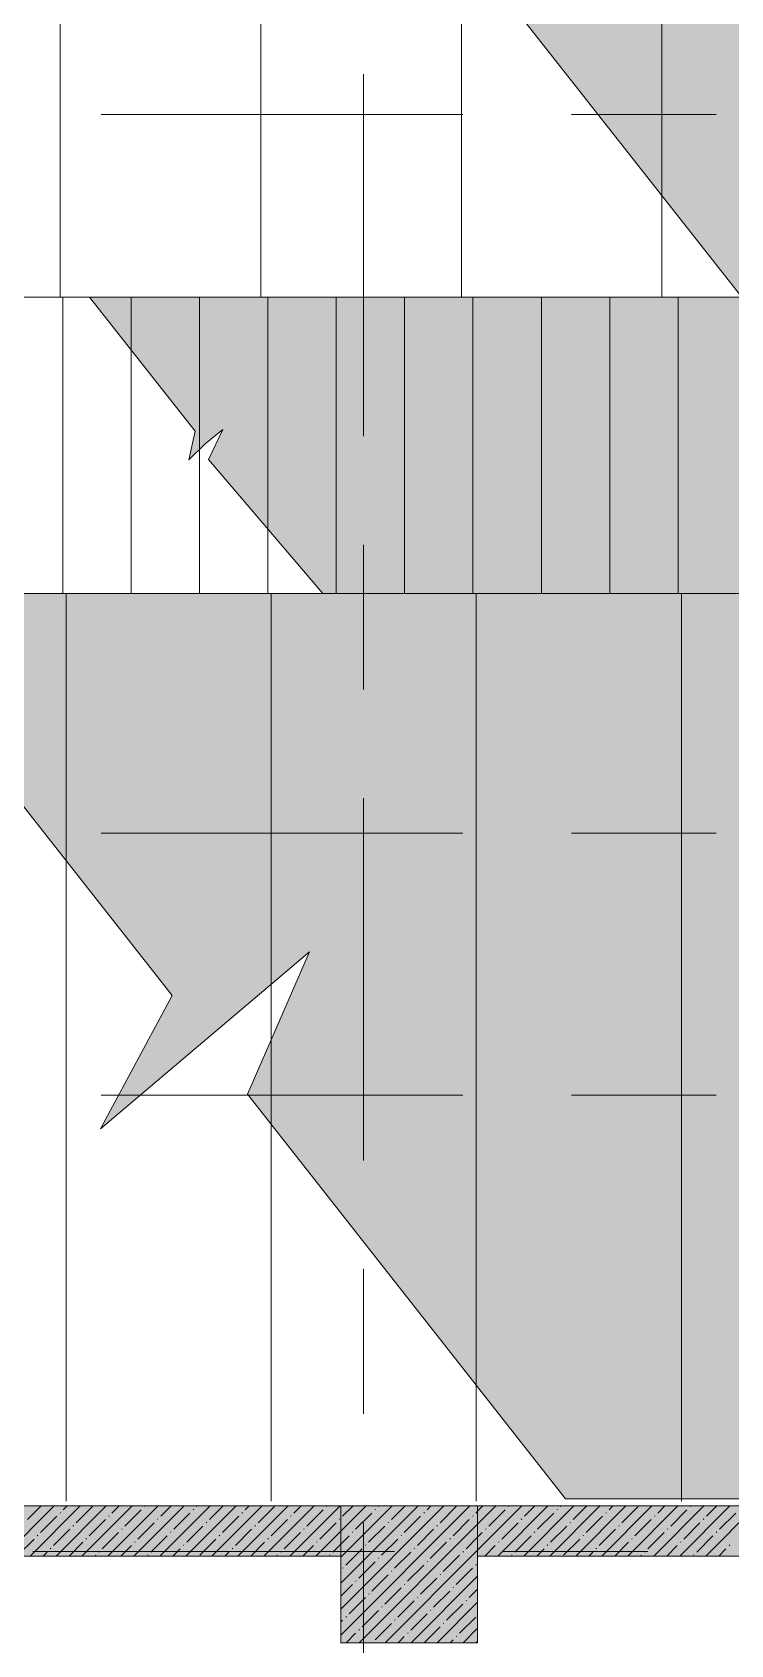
# Model space of a CAD drawing. Header units: millimetres. Extents: x -3817 to 677485, y -22715 to 103890.
# Drawn here: x 24699 to 27765, y 16502 to 23572 of the extents above; entities that cross this region are included whole.
import ezdxf

# ---------------------------------------------------------------- set-up
doc = ezdxf.new("R2010")
doc.units = ezdxf.units.MM
doc.layers.add('PDF _Геометрия', color=7, linetype='Continuous', true_color=0x1d1d1d)
doc.layers.add('PDF _Сплошная заливка', color=7, linetype='Continuous', true_color=0xffffff)

msp = doc.modelspace()

# ---------------------------------------------------------------- hatches: boundary and pattern name
at = {"layer": 'PDF _Сплошная заливка', "true_color": 0xd9d9d9, "transparency": 33554559}
for points in [[(28803.3, 22411.3), (28803.3, 28361.3), (23938.3, 28361.3), (23938.3, 28358.6), (23953.3, 28358.4), (23953.3, 28341.4), (23143.1, 28341.4), (25289.8, 25615.5), (24981.3, 25038.2), (25900.6, 25809.5), (25635.7, 25176.2), (27813.1, 22411.3), (28783.3, 22411.3)], [(28803.3, 21111.3), (28803.3, 22411.3), (24950.6, 22411.3), (25413.7, 21823.4), (25386.6, 21697.3), (25457.3, 21768), (25535.8, 21829.9), (25472.9, 21699.3), (25974.4, 21111.3), (28783.3, 21111.3)], [(28783.3, 17142.3), (28803.3, 17142.3), (28803.3, 21111.3), (23933.3, 21111.3), (23933.3, 21099.8), (25312.5, 19348.5), (24999.2, 18764.4), (25916, 19539.8), (25643.1, 18916.1), (27040, 17142.3), (28404, 17142.3)]]:
    msp.add_hatch(color=254, dxfattribs=at).paths.add_polyline_path(points)
at = {"layer": 'PDF _Сплошная заливка', "transparency": 33554559}
h = msp.add_hatch(color=256, dxfattribs=at)
h.paths.add_polyline_path([(26653.3, 16891.3), (30253.3, 16891.3), (30253.3, 17111.3), (26653.3, 17111.3), (26653.3, 16999.3)], flags=0)
h.paths.add_polyline_path([(26053.3, 16891.3), (26053.3, 17111.3), (22753.3, 17111.3), (22753.3, 16891.3), (25686.6, 16891.3)], flags=0)
h.paths.add_polyline_path([(31253.3, 16891.3), (33133.3, 16891.3), (33133.3, 17111.3), (30853.3, 17111.3), (30853.3, 16891.3), (31121.3, 16891.3)], flags=0)

# ---------------------------------------------------------------- linework, layer by layer
at = {"layer": 'PDF _Геометрия', "color": 9, "lineweight": 9, "true_color": 0xc0c0c0}
for points in [[(26593.3, 28410.9), (28803.3, 28410.9), (28803.3, 17111.3), (22753.3, 17111.3), (22753.3, 16891.3), (24383.3, 16891.3), (24383.3, 15911.3), (23033.3, 15911.3), (23033.3, 16511.3), (23033.3, 16711.3), (22753.3, 16711.3), (22753.3, 16511.3), (22833.3, 16511.3), (22833.3, 15911.3), (22833.3, 15691.3), (22833.3, 16491.3), (22833.3, 16511.3), (22153.3, 16511.3), (22153.3, 17111.3), (22153.3, 17121.3), (22133.3, 17121.3), (22133.3, 17111.3), (22133.3, 16491.3), (22153.3, 16491.3)], [(30853.3, 16891.3), (31033.3, 16891.3), (31033.3, 15911.3), (24583.3, 15911.3), (24583.3, 16891.3), (26053.3, 16891.3)], [(26653.3, 16891.3), (30253.3, 16891.3)]]:
    msp.add_lwpolyline(points, dxfattribs=at)
at = {"layer": 'PDF _Геометрия', "color": 8, "lineweight": 9, "true_color": 0x808080}
for points in [[(28803.3, 28361.3), (23127.3, 28361.3), (25289.8, 25615.5), (24981.3, 25038.2), (25900.6, 25809.5), (25635.7, 25176.2), (27813.1, 22411.3), (28803.3, 22411.3)], [(28803.3, 22411.3), (24950.6, 22411.3), (25413.7, 21823.4), (25386.6, 21697.3), (25457.3, 21768), (25535.8, 21829.9), (25472.9, 21699.3), (25974.4, 21111.3), (28803.3, 21111.3)], [(28803.3, 21111.3), (23924.2, 21111.3), (25312.5, 19348.5), (24999.2, 18764.4), (25916, 19539.8), (25643.1, 18916.1), (27040, 17142.3), (28803.3, 17142.3)]]:
    msp.add_lwpolyline(points, close=True, dxfattribs=at)
at = {"layer": 'PDF _Геометрия', "color": 253, "lineweight": 9, "true_color": 0xaaaaaa}
for points in [[(24822.3, 22411.3), (24822.3, 28371.3)], [(25702.3, 22411.3), (25702.3, 28371.3)], [(26582.3, 22411.3), (26582.3, 28371.3)], [(27462.3, 22411.3), (27462.3, 28371.3)], [(26153.3, 21801), (26153.3, 23388.5)], [(25001.9, 23211.3), (26589.4, 23211.3)], [(27065.6, 23211.3), (27700.6, 23211.3)], [(29003.3, 21111.3), (22133.3, 21111.3), (22133.3, 22411.3), (29024.3, 22411.3)], [(24833.3, 22411.3), (24833.3, 21111.3)], [(25133.3, 22411.3), (25133.3, 21111.3)], [(25433.3, 22411.3), (25433.3, 21111.3)], [(25733.3, 22411.3), (25733.3, 21111.3)], [(26033.3, 22411.3), (26033.3, 21111.3)], [(26333.3, 22411.3), (26333.3, 21111.3)], [(26633.3, 22411.3), (26633.3, 21111.3)], [(26933.3, 22411.3), (26933.3, 21111.3)], [(27233.3, 22411.3), (27233.3, 21111.3)], [(27533.3, 22411.3), (27533.3, 21111.3)], [(26153.3, 20689.8), (26153.3, 21324.8)], [(24847.8, 21111.3), (24847.8, 17131.3)], [(25747.8, 21111.3), (25747.8, 17131.3)], [(26647.8, 21111.3), (26647.8, 17131.3)], [(27547.8, 21111.3), (27547.8, 17131.3)], [(26153.3, 18626), (26153.3, 20213.5)], [(25001.9, 20061.3), (26589.4, 20061.3)], [(27065.6, 20061.3), (27700.6, 20061.3)], [(25001.9, 18911.3), (26589.4, 18911.3)], [(27065.6, 18911.3), (27700.6, 18911.3)], [(26153.3, 17514.8), (26153.3, 18149.8)], [(26153.3, 15451), (26153.3, 17038.5)], [(24701.9, 16911.3), (26289.4, 16911.3)], [(26765.6, 16911.3), (27400.6, 16911.3)]]:
    msp.add_lwpolyline(points, dxfattribs=at)
at = {"layer": 'PDF _Геометрия', "lineweight": 9}
for points in [[(24575.3, 16891.3), (24795.3, 17111.3)], [(24678.3, 17051.4), (24738.3, 17111.3)], [(24689.4, 16891.3), (24909.4, 17111.3)], [(24803.4, 16891.3), (25023.4, 17111.3)], [(24835.1, 17094.2), (24852.3, 17111.3)], [(24917.4, 16891.3), (25137.4, 17111.3)], [(25031.5, 16891.3), (25251.5, 17111.3)], [(25049, 17079.9), (25080.4, 17111.3)], [(25145.5, 16891.3), (25365.5, 17111.3)], [(25191.5, 17108.4), (25193.9, 17110.8)], [(25259.6, 16891.3), (25479.6, 17111.3)], [(25262.8, 17065.6), (25308.5, 17111.3)], [(25373.6, 16891.3), (25593.6, 17111.3)], [(25419.6, 17108.4), (25422.6, 17111.3)], [(25476.7, 17051.4), (25536.6, 17111.3)], [(25487.7, 16891.3), (25707.7, 17111.3)], [(25601.7, 16891.3), (25821.7, 17111.3)], [(25633.5, 17094.2), (25650.7, 17111.3)], [(25715.8, 16891.3), (25935.8, 17111.3)], [(25829.8, 16891.3), (26049.8, 17111.3)], [(25847.3, 17079.9), (25878.8, 17111.3)], [(25943.9, 16891.3), (26053.3, 17000.7), (26163.9, 17111.3)], [(25989.9, 17108.4), (25992.3, 17110.8)], [(26053.3, 16886.7), (26277.9, 17111.3)], [(26053.3, 16772.6), (26392, 17111.3)], [(26053.3, 16658.6), (26506, 17111.3)], [(26053.3, 16544.5), (26620.1, 17111.3)], [(26061.2, 17065.6), (26106.9, 17111.3)], [(26134.1, 16511.3), (26653.3, 17030.5), (26734.1, 17111.3)], [(26218, 17108.4), (26220.9, 17111.3)], [(26248.2, 16511.3), (26653.3, 16916.4), (26848.2, 17111.3)], [(26275, 17051.4), (26335, 17111.3)], [(26431.8, 17094.2), (26449, 17111.3)], [(26645.7, 17079.9), (26653.3, 17087.5), (26677.1, 17111.3)], [(26742.2, 16891.3), (26962.2, 17111.3)], [(26788.2, 17108.4), (26790.6, 17110.8)], [(26856.3, 16891.3), (27076.3, 17111.3)], [(26859.5, 17065.6), (26905.2, 17111.3)], [(26970.3, 16891.3), (27190.3, 17111.3)], [(27016.3, 17108.4), (27019.3, 17111.3)], [(27073.3, 17051.4), (27133.3, 17111.3)], [(27084.4, 16891.3), (27304.4, 17111.3)], [(27198.4, 16891.3), (27418.4, 17111.3)], [(27230.2, 17094.2), (27247.4, 17111.3)], [(27312.5, 16891.3), (27532.5, 17111.3)], [(27426.5, 16891.3), (27646.5, 17111.3)], [(27444, 17079.9), (27475.5, 17111.3)], [(27540.6, 16891.3), (27760.6, 17111.3)], [(27586.6, 17108.4), (27588.9, 17110.8)], [(27654.6, 16891.3), (27874.6, 17111.3)], [(27657.9, 17065.6), (27703.6, 17111.3)], [(24735.3, 16994.4), (24806.6, 17065.6)], [(24820.9, 17079.9), (24823.2, 17082.3)], [(24892.2, 17037.1), (24963.4, 17108.4)], [(24949.2, 16980.1), (25020.5, 17051.4)], [(25034.7, 17065.6), (25037.1, 17068)], [(25106, 17022.9), (25177.3, 17094.2)], [(25248.6, 17051.4), (25250.9, 17053.8)], [(25319.8, 17008.6), (25391.1, 17079.9)], [(25405.4, 17094.2), (25407.8, 17096.5)], [(25462.4, 17037.1), (25464.8, 17039.5)], [(25533.7, 16994.4), (25605, 17065.6)], [(25619.2, 17079.9), (25621.6, 17082.3)], [(25690.5, 17037.1), (25761.8, 17108.4)], [(25747.5, 16980.1), (25818.8, 17051.4)], [(25833.1, 17065.6), (25835.4, 17068)], [(25904.3, 17022.9), (25975.6, 17094.2)], [(26046.9, 17051.4), (26049.3, 17053.8)], [(26118.2, 17008.6), (26189.5, 17079.9)], [(26203.7, 17094.2), (26206.1, 17096.5)], [(26260.7, 17037.1), (26263.1, 17039.5)], [(26332, 16994.4), (26403.3, 17065.6)], [(26417.6, 17079.9), (26419.9, 17082.3)], [(26488.8, 17037.1), (26560.1, 17108.4)], [(26545.9, 16980.1), (26617.2, 17051.4)], [(26631.4, 17065.6), (26633.8, 17068)], [(26702.7, 17022.9), (26774, 17094.2)], [(26845.3, 17051.4), (26847.6, 17053.8)], [(26916.5, 17008.6), (26987.8, 17079.9)], [(27002.1, 17094.2), (27004.4, 17096.5)], [(27059.1, 17037.1), (27061.5, 17039.5)], [(27130.4, 16994.4), (27201.7, 17065.6)], [(27215.9, 17079.9), (27218.3, 17082.3)], [(27287.2, 17037.1), (27358.5, 17108.4)], [(27344.2, 16980.1), (27415.5, 17051.4)], [(27429.8, 17065.6), (27432.1, 17068)], [(27501, 17022.9), (27572.3, 17094.2)], [(27643.6, 17051.4), (27646, 17053.8)], [(27714.9, 17008.6), (27786.2, 17079.9)], [(24721.1, 16980.1), (24723.5, 16982.5)], [(24792.4, 16937.3), (24863.6, 17008.6)], [(24877.9, 17022.9), (24880.3, 17025.2)], [(24934.9, 16965.9), (24937.3, 16968.2)], [(25006.2, 16923.1), (25077.5, 16994.4)], [(25091.7, 17008.6), (25094.1, 17011)], [(25163, 16965.9), (25234.3, 17037.1)], [(25220, 16908.8), (25291.3, 16980.1)], [(25305.6, 16994.4), (25308, 16996.7)], [(25376.9, 16951.6), (25448.1, 17022.9)], [(25519.4, 16980.1), (25521.8, 16982.5)], [(25590.7, 16937.3), (25662, 17008.6)], [(25676.2, 17022.9), (25678.6, 17025.2)], [(25733.3, 16965.9), (25735.6, 16968.2)], [(25804.6, 16923.1), (25875.8, 16994.4)], [(25890.1, 17008.6), (25892.5, 17011)], [(25961.4, 16965.9), (26032.7, 17037.1)], [(26018.4, 16908.8), (26053.3, 16943.7), (26089.7, 16980.1)], [(26103.9, 16994.4), (26106.3, 16996.7)], [(26175.2, 16951.6), (26246.5, 17022.9)], [(26317.8, 16980.1), (26320.1, 16982.5)], [(26389.1, 16937.3), (26460.3, 17008.6)], [(26474.6, 17022.9), (26477, 17025.2)], [(26531.6, 16965.9), (26534, 16968.2)], [(26602.9, 16923.1), (26653.3, 16973.4), (26674.2, 16994.4)], [(26688.4, 17008.6), (26690.8, 17011)], [(26759.7, 16965.9), (26831, 17037.1)], [(26816.7, 16908.8), (26888, 16980.1)], [(26902.3, 16994.4), (26904.6, 16996.7)], [(26973.6, 16951.6), (27044.8, 17022.9)], [(27116.1, 16980.1), (27118.5, 16982.5)], [(27187.4, 16937.3), (27258.7, 17008.6)], [(27272.9, 17022.9), (27275.3, 17025.2)], [(27330, 16965.9), (27332.3, 16968.2)], [(27401.2, 16923.1), (27472.5, 16994.4)], [(27486.8, 17008.6), (27489.1, 17011)], [(27558.1, 16965.9), (27629.3, 17037.1)], [(27615.1, 16908.8), (27686.4, 16980.1)], [(27700.6, 16994.4), (27703, 16996.7)], [(24635.5, 16894.6), (24706.8, 16965.9)], [(24746.4, 16891.3), (24763.9, 16908.8)], [(24778.1, 16923.1), (24780.5, 16925.5)], [(24860.4, 16891.3), (24920.7, 16951.6)], [(24992, 16908.8), (24994.3, 16911.2)], [(25088.5, 16891.3), (25134.5, 16937.3)], [(25148.8, 16951.6), (25151.1, 16954)], [(25205.8, 16894.6), (25208.2, 16896.9)], [(25316.6, 16891.3), (25348.4, 16923.1)], [(25362.6, 16937.3), (25365, 16939.7)], [(25433.9, 16894.6), (25505.2, 16965.9)], [(25544.7, 16891.3), (25562.2, 16908.8)], [(25576.5, 16923.1), (25578.8, 16925.5)], [(25658.8, 16891.3), (25719, 16951.6)], [(25790.3, 16908.8), (25792.7, 16911.2)], [(25886.9, 16891.3), (25932.9, 16937.3)], [(25947.1, 16951.6), (25949.5, 16954)], [(26004.1, 16894.6), (26006.5, 16896.9)], [(26075.4, 16851.8), (26146.7, 16923.1)], [(26161, 16937.3), (26163.3, 16939.7)], [(26232.2, 16894.6), (26303.5, 16965.9)], [(26289.3, 16837.5), (26360.5, 16908.8)], [(26374.8, 16923.1), (26377.2, 16925.5)], [(26446.1, 16880.3), (26517.4, 16951.6)], [(26588.6, 16908.8), (26591, 16911.2)], [(26685.2, 16891.3), (26731.2, 16937.3)], [(26745.5, 16951.6), (26747.8, 16954)], [(26802.5, 16894.6), (26804.9, 16896.9)], [(26913.3, 16891.3), (26945, 16923.1)], [(26959.3, 16937.3), (26961.7, 16939.7)], [(27030.6, 16894.6), (27101.9, 16965.9)], [(27141.4, 16891.3), (27158.9, 16908.8)], [(27173.1, 16923.1), (27175.5, 16925.5)], [(27255.5, 16891.3), (27315.7, 16951.6)], [(27387, 16908.8), (27389.4, 16911.2)], [(27483.6, 16891.3), (27529.5, 16937.3)], [(27543.8, 16951.6), (27546.2, 16954)], [(27600.8, 16894.6), (27603.2, 16896.9)], [(27711.7, 16891.3), (27743.4, 16923.1)], [(27757.6, 16937.3), (27760, 16939.7)], [(24974.5, 16891.3), (24977.7, 16894.6)], [(25772.8, 16891.3), (25776, 16894.6)], [(26061.2, 16837.5), (26063.5, 16839.9)], [(26132.4, 16794.8), (26203.7, 16866.1)], [(26218, 16880.3), (26220.4, 16882.7)], [(26346.3, 16780.5), (26417.6, 16851.8)], [(26431.8, 16866.1), (26434.2, 16868.4)], [(26503.1, 16823.3), (26574.4, 16894.6)], [(26560.1, 16766.3), (26631.4, 16837.5)], [(26645.7, 16851.8), (26648, 16854.2)], [(27369.5, 16891.3), (27372.7, 16894.6)], [(26053.3, 16715.6), (26103.9, 16766.3)], [(26118.2, 16780.5), (26120.6, 16782.9)], [(26189.5, 16737.8), (26260.7, 16809)], [(26275, 16823.3), (26277.4, 16825.7)], [(26332, 16766.3), (26334.4, 16768.6)], [(26362.2, 16511.3), (26653.3, 16802.4)], [(26403.3, 16723.5), (26474.6, 16794.8)], [(26488.8, 16809), (26491.2, 16811.4)], [(26089.7, 16638), (26161, 16709.2)], [(26175.2, 16723.5), (26177.6, 16725.9)], [(26246.5, 16680.7), (26317.8, 16752)], [(26303.5, 16623.7), (26374.8, 16695)], [(26389.1, 16709.2), (26391.4, 16711.6)], [(26460.3, 16666.5), (26531.6, 16737.8)], [(26476.3, 16511.3), (26653.3, 16688.3)], [(26545.9, 16752), (26548.2, 16754.4)], [(26602.9, 16695), (26605.3, 16697.4)], [(26617.2, 16709.2), (26653.3, 16745.3)], [(26075.4, 16623.7), (26077.8, 16626.1)], [(26146.7, 16580.9), (26218, 16652.2)], [(26232.2, 16666.5), (26234.6, 16668.8)], [(26360.5, 16566.7), (26431.8, 16638)], [(26446.1, 16652.2), (26448.4, 16654.6)], [(26517.4, 16609.4), (26588.6, 16680.7)], [(26574.4, 16552.4), (26645.7, 16623.7)], [(26053.3, 16601.5), (26061.2, 16609.4)], [(26077.1, 16511.3), (26118.2, 16552.4)], [(26132.4, 16566.7), (26134.8, 16569)], [(26203.7, 16523.9), (26275, 16595.2)], [(26289.3, 16609.4), (26291.6, 16611.8)], [(26346.3, 16552.4), (26348.7, 16554.8)], [(26419.3, 16511.3), (26488.8, 16580.9)], [(26503.1, 16595.2), (26505.5, 16597.6)], [(26590.3, 16511.3), (26653.3, 16574.3)], [(26191.2, 16511.3), (26191.8, 16512)], [(26305.2, 16511.3), (26332, 16538.2)], [(26533.3, 16511.3), (26545.9, 16523.9)], [(26560.1, 16538.2), (26562.5, 16540.5)], [(26647.4, 16511.3), (26653.3, 16517.3)]]:
    msp.add_lwpolyline(points, dxfattribs=at)
at = {"layer": 'PDF _Геометрия', "color": 7, "lineweight": 9}
msp.add_lwpolyline([(26653.3, 17111.3), (26053.3, 17111.3), (26053.3, 16511.3), (26653.3, 16511.3)], close=True, dxfattribs=at)
at = {"layer": 'PDF _Сплошная заливка', "lineweight": 35, "transparency": 33554559}
msp.add_solid([(26653.3, 16511.3), (26653.3, 17111.3), (26053.3, 16511.3), (26053.3, 17111.3)], dxfattribs=at)

doc.saveas('drawing.dxf')
